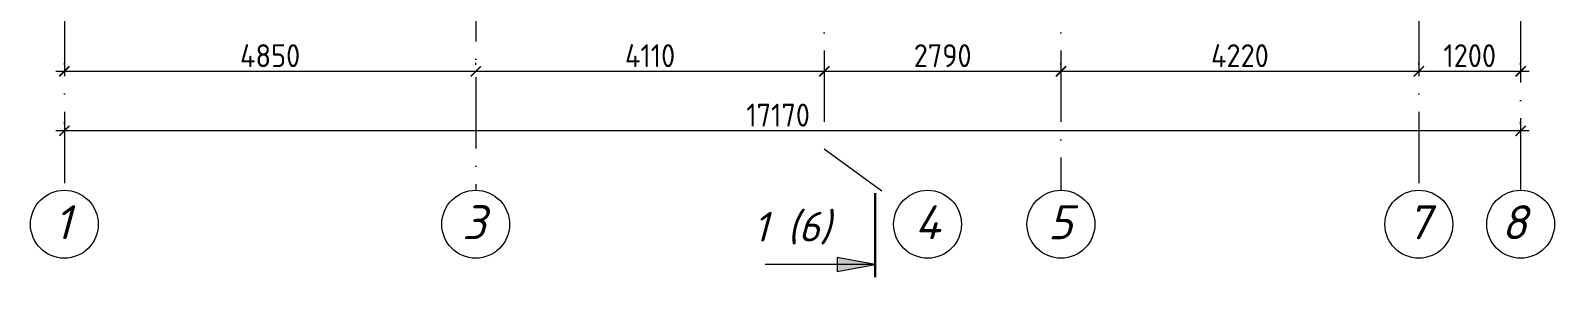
# Model space of a CAD drawing. Header units: millimetres. Extents: x 854812 to 1164625, y 589925 to 823301.
# Drawn here: x 960042 to 978013, y 722397 to 725317 of the extents above; entities that cross this region are included whole.
import ezdxf
from ezdxf.enums import TextEntityAlignment as Align

# ---------------------------------------------------------------- set-up
doc = ezdxf.new("R2010")
doc.units = ezdxf.units.MM
doc.linetypes.add('ACAD_ISO10W100', pattern=[18, 12, -3, 0, -3])
doc.linetypes.add('JIS_08_15', pattern=[17.25, 15, -0.75, 0.75, -0.75])
doc.layers.get('Defpoints').update_dxf_attribs({"color": 40})
for name, color, linetype, lineweight in [('оси', 50, 'JIS_08_15', 9), ('размеры', 215, 'Continuous', 13), ('текст', 7, 'Continuous', 13)]:
    doc.layers.add(name, color=color, linetype=linetype, lineweight=lineweight)
doc.styles.add('GOST 2.304', font='isocpeur.ttf', dxfattribs={"width": 0.9})
doc.styles.add('Isocpeur', font='isocpeui.ttf')
doc.dimstyles.new('1', dxfattribs={"dimscale": 100, "dimtxt": 2.7, "dimasz": 1.2, "dimexe": 1, "dimexo": 1, "dimgap": 0.5, "dimtad": 1, "dimdec": 0, "dimzin": 0, "dimdsep": 46, "dimtxsty": 'GOST 2.304', "dimblk": 'ARCHTICK', "dimcen": 0.09, "dimdle": 1, "dimclrd": 256, "dimclre": 256, "dimclrt": 7, "dimadec": 0, "dimazin": 0, "dimtfac": 1, "dimtdec": 0, "dimtmove": 1, "dimatfit": 3, "dimldrblk": 'ARCHTICK', "dimfxl": 100, "dimtolj": 1, "dimtzin": 0, "dimlwd": 5, "dimlwe": 5, "dimarcsym": 1})

# ---------------------------------------------------------------- blocks, each defined once
blk = doc.blocks.new('_ArchTick')
at = {"color": 0, "linetype": 'ByBlock', "const_width": 0.15}
blk.add_lwpolyline([(-0.5, -0.5), (0.5, 0.5)], dxfattribs=at)
blk = doc.blocks.new('*D74')
at = {"layer": 'Defpoints', "color": 0}
for p in [(976413, 724836), (976413, 724813), (977613, 724813)]:
    blk.add_point(p, dxfattribs=at)
at = {"layer": 'размеры', "lineweight": 5}
for p, q in [((976413, 724913), (976413, 724936)), ((977613, 724913), (977613, 724936)), ((977713, 724836), (976313, 724836))]:
    blk.add_line(p, q, dxfattribs=at)
at = {"layer": 'размеры', "lineweight": 5, "xscale": 120, "yscale": 120, "zscale": 120, "rotation": 180}
blk.add_blockref('_ArchTick', (976413, 724836), dxfattribs=at)
at = {"layer": 'размеры', "lineweight": 5, "xscale": 120, "yscale": 120, "zscale": 120}
blk.add_blockref('_ArchTick', (977613, 724836), dxfattribs=at)
at = {"layer": 'размеры', "color": 7, "insert": (977013, 725021), "char_height": 270, "attachment_point": 5, "style": 'GOST 2.304'}
blk.add_mtext('\\A1;1200', dxfattribs=at)
blk = doc.blocks.new('*D75')
at = {"layer": 'Defpoints', "color": 0}
for p in [(960442, 724136), (960442, 724113), (977613, 724113)]:
    blk.add_point(p, dxfattribs=at)
at = {"layer": 'размеры', "lineweight": 5}
for p, q in [((960442, 724213), (960442, 724236)), ((977613, 724213), (977613, 724236)), ((977713, 724136), (960342, 724136))]:
    blk.add_line(p, q, dxfattribs=at)
at = {"layer": 'размеры', "lineweight": 5, "xscale": 120, "yscale": 120, "zscale": 120, "rotation": 180}
blk.add_blockref('_ArchTick', (960442, 724136), dxfattribs=at)
at = {"layer": 'размеры', "lineweight": 5, "xscale": 120, "yscale": 120, "zscale": 120}
blk.add_blockref('_ArchTick', (977613, 724136), dxfattribs=at)
at = {"layer": 'размеры', "color": 7, "insert": (968858, 724321), "char_height": 270, "attachment_point": 5, "style": 'GOST 2.304'}
blk.add_mtext('\\A1;17170', dxfattribs=at)
blk = doc.blocks.new('*D79')
at = {"layer": 'Defpoints', "color": 0}
for p in [(972193, 724836), (972193, 724813), (976413, 724813)]:
    blk.add_point(p, dxfattribs=at)
at = {"layer": 'размеры', "lineweight": 5}
for p, q in [((972193, 724913), (972193, 724936)), ((976413, 724913), (976413, 724936)), ((976513, 724836), (972093, 724836))]:
    blk.add_line(p, q, dxfattribs=at)
at = {"layer": 'размеры', "lineweight": 5, "xscale": 120, "yscale": 120, "zscale": 120, "rotation": 180}
blk.add_blockref('_ArchTick', (972193, 724836), dxfattribs=at)
at = {"layer": 'размеры', "lineweight": 5, "xscale": 120, "yscale": 120, "zscale": 120}
blk.add_blockref('_ArchTick', (976413, 724836), dxfattribs=at)
at = {"layer": 'размеры', "color": 7, "insert": (974303, 725021), "char_height": 270, "attachment_point": 5, "style": 'GOST 2.304'}
blk.add_mtext('\\A1;4220', dxfattribs=at)
blk = doc.blocks.new('*D80')
at = {"layer": 'Defpoints', "color": 0}
for p in [(969403, 724836), (969403, 724813), (972193, 724813)]:
    blk.add_point(p, dxfattribs=at)
at = {"layer": 'размеры', "lineweight": 5}
for p, q in [((969403, 724913), (969403, 724936)), ((972193, 724913), (972193, 724936)), ((972293, 724836), (969303, 724836))]:
    blk.add_line(p, q, dxfattribs=at)
at = {"layer": 'размеры', "lineweight": 5, "xscale": 120, "yscale": 120, "zscale": 120, "rotation": 180}
blk.add_blockref('_ArchTick', (969403, 724836), dxfattribs=at)
at = {"layer": 'размеры', "lineweight": 5, "xscale": 120, "yscale": 120, "zscale": 120}
blk.add_blockref('_ArchTick', (972193, 724836), dxfattribs=at)
at = {"layer": 'размеры', "color": 7, "insert": (970798, 725021), "char_height": 270, "attachment_point": 5, "style": 'GOST 2.304'}
blk.add_mtext('\\A1;2790', dxfattribs=at)
blk = doc.blocks.new('*D83')
at = {"layer": 'Defpoints', "color": 0}
for p in [(965293, 724836), (965293, 724813), (969403, 724813)]:
    blk.add_point(p, dxfattribs=at)
at = {"layer": 'размеры', "lineweight": 5}
for p, q in [((965293, 724913), (965293, 724936)), ((969403, 724913), (969403, 724936)), ((969503, 724836), (965193, 724836))]:
    blk.add_line(p, q, dxfattribs=at)
at = {"layer": 'размеры', "lineweight": 5, "xscale": 120, "yscale": 120, "zscale": 120, "rotation": 180}
blk.add_blockref('_ArchTick', (965293, 724836), dxfattribs=at)
at = {"layer": 'размеры', "lineweight": 5, "xscale": 120, "yscale": 120, "zscale": 120}
blk.add_blockref('_ArchTick', (969403, 724836), dxfattribs=at)
at = {"layer": 'размеры', "color": 7, "insert": (967348, 725021), "char_height": 270, "attachment_point": 5, "style": 'GOST 2.304'}
blk.add_mtext('\\A1;4110', dxfattribs=at)
blk = doc.blocks.new('*D318')
at = {"layer": 'Defpoints', "color": 0}
for p in [(960442, 724836), (960442, 724813), (965293, 724813)]:
    blk.add_point(p, dxfattribs=at)
at = {"layer": 'размеры', "lineweight": 5}
for p, q in [((960442, 724913), (960442, 724936)), ((965293, 724913), (965293, 724936)), ((965393, 724836), (960342, 724836))]:
    blk.add_line(p, q, dxfattribs=at)
at = {"layer": 'размеры', "lineweight": 5, "xscale": 120, "yscale": 120, "zscale": 120, "rotation": 180}
blk.add_blockref('_ArchTick', (960442, 724836), dxfattribs=at)
at = {"layer": 'размеры', "lineweight": 5, "xscale": 120, "yscale": 120, "zscale": 120}
blk.add_blockref('_ArchTick', (965293, 724836), dxfattribs=at)
at = {"layer": 'размеры', "color": 7, "insert": (962868, 725021), "char_height": 270, "attachment_point": 5, "style": 'GOST 2.304'}
blk.add_mtext('\\A1;4850', dxfattribs=at)
blk = doc.blocks.new('стрелка разреза')
at = {"layer": 'текст'}
h = blk.add_hatch(color=256, dxfattribs=at)
h.dxf.hatch_style = 1
h.paths.add_polyline_path([(5560, 17731), (5560, 17650), (5110, 17731), (5560, 17813)])
blk.add_lwpolyline([(5560, 17731), (5560, 17650), (5110, 17731), (5560, 17813)], close=True, dxfattribs=at)
blk.add_lwpolyline([(5110, 17731), (6410, 17731)], dxfattribs=at)

msp = doc.modelspace()

# ---------------------------------------------------------------- linework, layer by layer
at = {"layer": 'оси', "color": 7, "linetype": 'ACAD_ISO10W100', "ltscale": 70}
for p, q in [((977612.5, 748226.6), (977612.5, 723436.1)), ((965292.6, 736110.4), (965292.6, 723436.1)), ((960442.5, 730661.6), (960442.5, 723436.1)), ((976412.5, 730661.6), (976412.5, 723436)), ((969402.5, 728861.6), (969402.5, 723925)), ((972192.5, 728861.6), (972192.5, 723436.1)), ((969402.5, 723925), (970297.2, 723271.9))]:
    msp.add_line(p, q, dxfattribs=at)
at = {"layer": 'текст', "color": 7, "const_width": 30}
msp.add_lwpolyline([(970002.5, 723403.7), (970002.5, 722412.2)], dxfattribs=at)
at = {"layer": 'текст', "color": 7}
for centre in [(960442.5, 723036.1), (965292.6, 723036.1), (970620.3, 723036.1), (972192.5, 723036.1), (976412.5, 723036.1), (977612.5, 723036.1)]:
    msp.add_circle(centre, 400, dxfattribs=at)

# ---------------------------------------------------------------- block references
at = {"layer": 'текст', "color": 7, "xscale": -0.9989999999525025, "yscale": 0.9989999999816064, "zscale": 0.999}
msp.add_blockref('стрелка разреза', (975107.5, 704848), dxfattribs=at)

# ---------------------------------------------------------------- texts
at = {"layer": 'текст', "color": 7, "style": 'Isocpeur'}
for s, p in [('1', (960422.9, 722859.6)), ('3', (965272.9, 722859.6)), ('4', (970619.1, 722859.6)), ('5', (972185, 722859.6)), ('7', (976411.4, 722859.6)), ('8', (977537.4, 722859.6))]:
    msp.add_text(s, height=400, dxfattribs=at).set_placement(p, align=Align.CENTER)
msp.add_text('1 (6)', height=350, dxfattribs=at).set_placement((968567.3, 722832.6))

# ---------------------------------------------------------------- dimensions: what is measured, and where the dimension line sits
at = {"layer": 'размеры'}
for base, p1, p2, picture, middle in [((960442.5, 724836), (965292.6, 724812.8), (960442.5, 724812.8), '*D318', (962867.5, 725021)), ((965292.6, 724836), (969402.5, 724812.8), (965292.6, 724812.8), '*D83', (967347.6, 725021)), ((969402.5, 724836), (972192.5, 724812.8), (969402.5, 724812.8), '*D80', (970797.5, 725021)), ((972192.5, 724836), (976412.5, 724812.8), (972192.5, 724812.8), '*D79', (974302.5, 725021)), ((976412.5, 724836), (977612.5, 724812.8), (976412.5, 724812.8), '*D74', (977012.5, 725021))]:
    dim = msp.add_linear_dim(base=base, p1=p1, p2=p2, angle=180, dimstyle='1', dxfattribs=at)
    dim.commit()
    dim.dimension.update_dxf_attribs({"geometry": picture, "text_midpoint": middle})
dim = msp.add_linear_dim(base=(960442.5, 724136), p1=(977612.5, 724112.8), p2=(960442.5, 724112.8), angle=180, dimstyle='1', dxfattribs=at)
dim.commit()
dim.dimension.update_dxf_attribs({"geometry": '*D75', "text_midpoint": (968858.3, 724136), "dimtype": 160})

doc.saveas('drawing.dxf')
